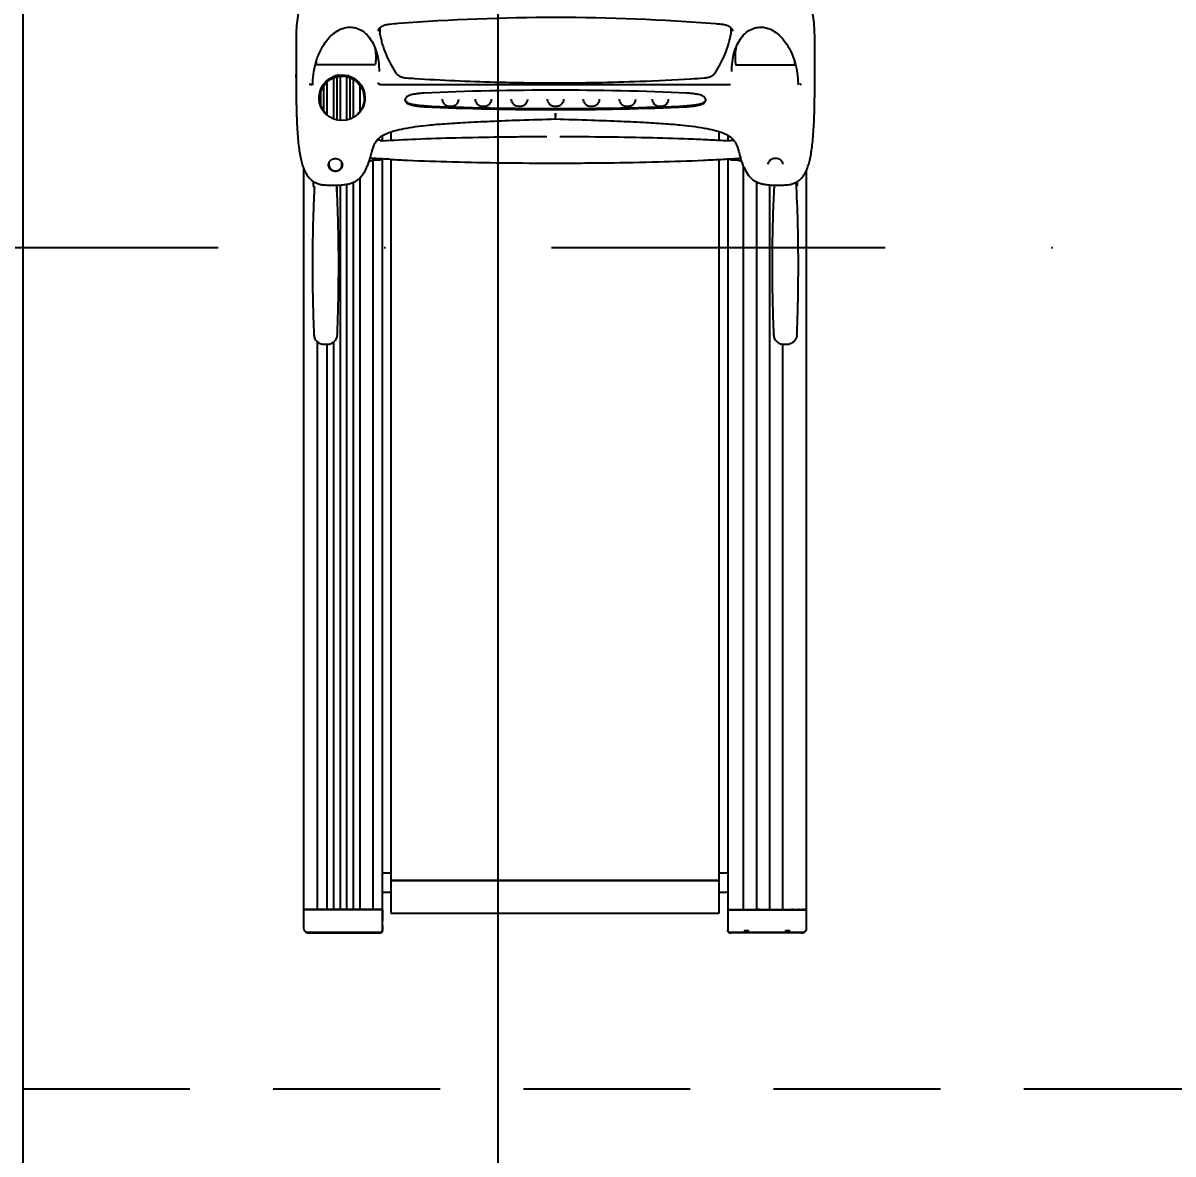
# Model space of a CAD drawing. Extents: x -32840 to 422982, y 280745 to 888746.
# Drawn here: x 213891 to 215614, y 399873 to 401568 of the extents above; entities that cross this region are included whole.
import ezdxf

# ---------------------------------------------------------------- set-up
doc = ezdxf.new("R2010")
doc.units = 0
doc.header["$LTSCALE"] = 1000
doc.header["$PDMODE"] = 3
for name, pattern in [('CONTINOUS', [0]), ('DASHDOT', [1, 0.5, -0.25, 0, -0.25]), ('HIDDEN', [0.375, 0.25, -0.125]), ('HIDDEN2', [0.1875, 0.125, -0.0625])]:
    doc.linetypes.add(name, pattern=pattern)
doc.layers.get('Defpoints').update_dxf_attribs({"linetype": 'HIDDEN'})
for name, color, linetype in [('a-dim', 3, 'Continuous'), ('A-Duct Above', 20, 'HIDDEN2'), ('A-GRID', 31, 'DASHDOT'), ('A-GRID NO', 40, 'CONTINOUS'), ('A-WALL', 7, 'CONTINOUS')]:
    doc.layers.add(name, color=color, linetype=linetype)
doc.layers.add('A-FUR', color=33, linetype='Continuous', plot=False, transparency=0.5)
doc.styles.add('ROMANS', font='romans.shx', dxfattribs={"width": 0.8})
doc.dimstyles.new('dim-1', dxfattribs={"dimscale": 100, "dimtxt": 2.25, "dimasz": 1, "dimexe": 1, "dimexo": 1, "dimgap": 0.5, "dimtad": 1, "dimdec": 0, "dimzin": 3, "dimdsep": 46, "dimtxsty": 'ROMANS', "dimblk": 'ARCHTICK', "dimcen": 0.0625, "dimdle": 1, "dimclrd": 256, "dimclre": 256, "dimclrt": 6, "dimadec": 0, "dimazin": 0, "dimtfac": 1, "dimtdec": 0, "dimtix": 1, "dimtmove": 1, "dimatfit": 3, "dimfxl": 1, "dimfrac": 2, "dimtolj": 1, "dimtzin": 3, "dimarcsym": 0})

# ---------------------------------------------------------------- blocks, each defined once
blk = doc.blocks.new('_ArchTick')
at = {"color": 0, "linetype": 'ByBlock', "const_width": 0.15}
blk.add_lwpolyline([(-0.5, -0.5), (0.5, 0.5)], dxfattribs=at)
blk = doc.blocks.new('*D2508')
at = {"layer": 'a-dim', "lineweight": -2, "transparency": 16777216}
for p, q in [((214602, 402531.2), (214602, 396231.2)), ((213990.6, 402431.2), (214702, 402431.2)), ((213990.6, 396331.2), (214702, 396331.2))]:
    blk.add_line(p, q, dxfattribs=at)
at = {"layer": 'Defpoints', "color": 0, "transparency": 16777216}
for p in [(213890.6, 402431.2), (213890.6, 396331.2), (214602, 396331.2)]:
    blk.add_point(p, dxfattribs=at)
at = {"layer": 'a-dim', "lineweight": -2, "transparency": 16777216, "xscale": 100, "yscale": 100, "zscale": 100}
for p, rotation in [((214602, 402431.2), 90), ((214602, 396331.2), 270)]:
    blk.add_blockref('_ArchTick', p, dxfattribs=dict(at, rotation=rotation))
at = {"layer": 'a-dim', "color": 6, "transparency": 16777216, "insert": (214439.5, 399381.2), "char_height": 225, "attachment_point": 5, "rotation": 90, "style": 'ROMANS'}
blk.add_mtext('\\A1;6100', dxfattribs=at)
blk = doc.blocks.new('REC-GYM-01')
for p, q in [((463.522, -865.85), (463.601, -865.85)), ((463.535, -865.85), (463.601, -865.85)), ((463.601, -865.85), (467.813, -865.85)), ((467.813, -865.85), (467.879, -865.85)), ((467.813, -865.85), (467.892, -865.85)), ((468.01, -865.968), (468.01, -866.01)), ((488.719, -865.968), (488.719, -866.01)), ((488.916, -865.85), (488.837, -865.85)), ((488.85, -865.85), (488.916, -865.85)), ((493.128, -865.85), (488.916, -865.85)), ((493.128, -865.85), (493.194, -865.85)), ((493.207, -865.85), (493.128, -865.85)), ((463.286, -867.236), (463.286, -866.116)), ((468.01, -866.01), (468.01, -866.283)), ((468.01, -866.283), (468.01, -866.01)), ((468.01, -866.283), (468.01, -867.236)), ((468.01, -867.236), (468.01, -866.561)), ((488.719, -867.236), (488.719, -866.01)), ((488.719, -866.283), (488.719, -866.01)), ((488.719, -867.236), (488.719, -866.561)), ((493.443, -866.116), (493.443, -867.236)), ((468.01, -867.236), (463.286, -867.236)), ((463.286, -911.678), (463.286, -867.256)), ((463.404, -867.256), (463.286, -867.256)), ((463.837, -867.256), (463.404, -867.256)), ((463.739, -867.256), (463.778, -867.256)), ((464.113, -867.256), (463.837, -867.256)), ((464.073, -867.256), (464.191, -867.256)), ((464.309, -867.256), (464.113, -867.256)), ((464.506, -867.256), (464.309, -867.256)), ((464.309, -867.256), (464.388, -867.256)), ((464.703, -867.256), (464.506, -867.256)), ((464.9, -867.256), (464.703, -867.256)), ((465.097, -867.256), (464.9, -867.256)), ((465.294, -867.256), (465.097, -867.256)), ((465.491, -867.256), (465.294, -867.256)), ((465.687, -867.256), (465.491, -867.256)), ((465.884, -867.256), (465.687, -867.256)), ((466.081, -867.256), (465.884, -867.256)), ((466.278, -867.256), (466.081, -867.256)), ((466.475, -867.256), (466.278, -867.256)), ((466.672, -867.256), (466.475, -867.256)), ((466.868, -867.256), (466.672, -867.256)), ((467.065, -867.256), (466.868, -867.256)), ((467.262, -867.256), (467.065, -867.256)), ((467.459, -867.256), (467.262, -867.256)), ((468.01, -867.256), (467.459, -867.256)), ((468.01, -867.256), (468.01, -912.25)), ((468.522, -867.019), (488.207, -867.019)), ((468.522, -868.991), (468.522, -867.019)), ((488.207, -867.019), (488.207, -868.991)), ((488.719, -867.236), (493.443, -867.236)), ((488.719, -867.256), (489.27, -867.256)), ((489.27, -867.256), (489.467, -867.256)), ((489.467, -867.256), (489.664, -867.256)), ((489.664, -867.256), (489.861, -867.256)), ((489.861, -867.256), (490.057, -867.256)), ((490.057, -867.256), (490.254, -867.256)), ((490.254, -867.256), (490.451, -867.256)), ((490.451, -867.256), (490.648, -867.256)), ((490.609, -867.256), (490.451, -867.256)), ((490.648, -867.256), (490.845, -867.256)), ((490.845, -867.256), (491.042, -867.256)), ((491.042, -867.256), (491.239, -867.256)), ((491.239, -867.256), (491.435, -867.256)), ((491.435, -867.256), (491.632, -867.256)), ((491.632, -867.256), (491.829, -867.256)), ((491.829, -867.256), (492.026, -867.256)), ((492.026, -867.256), (492.223, -867.256)), ((492.223, -867.256), (492.42, -867.256)), ((492.42, -867.256), (492.616, -867.256)), ((492.616, -867.256), (492.538, -867.256)), ((492.616, -867.256), (493.443, -867.256)), ((492.991, -867.256), (492.951, -867.256)), ((493.325, -867.256), (493.189, -867.256)), ((493.443, -867.256), (493.443, -911.597)), ((468.522, -868.259), (468.01, -868.259)), ((488.719, -868.259), (488.207, -868.259)), ((468.01, -869.441), (468.522, -869.441)), ((468.522, -868.991), (488.207, -868.991)), ((468.522, -912.221), (468.522, -868.991)), ((488.207, -868.993), (468.522, -868.993)), ((488.207, -868.991), (488.207, -912.219)), ((488.207, -869.441), (488.719, -869.441)), ((463.881, -910.665), (463.881, -910.625)), ((465.294, -910.173), (465.294, -910.554)), ((465.334, -910.625), (465.334, -910.625)), ((465.334, -910.625), (465.334, -910.665)), ((465.334, -910.665), (465.334, -910.675)), ((491.429, -910.625), (491.429, -910.625)), ((491.429, -910.625), (491.429, -910.665)), ((491.429, -910.675), (491.429, -910.665)), ((492.882, -910.625), (492.882, -910.665)), ((464.799, -912.04), (464.799, -911.891)), ((465.586, -911.891), (465.586, -912.04)), ((491.137, -911.946), (491.137, -911.943)), ((467.752, -912.196), (467.87, -912.196)), ((488.893, -912.196), (489.011, -912.196)), ((467.87, -913.377), (467.752, -913.377)), ((468.01, -913.323), (468.01, -913.647)), ((468.522, -913.873), (468.522, -913.352)), ((488.207, -913.354), (488.207, -913.884)), ((488.719, -913.667), (488.719, -913.325)), ((488.893, -913.377), (489.011, -913.377)), ((464.634, -914.917), (464.662, -914.917)), ((464.703, -914.879), (464.703, -916.877)), ((465.097, -914.638), (465.097, -917.119)), ((465.294, -914.577), (465.294, -917.179)), ((465.491, -914.548), (465.491, -917.208)), ((465.884, -914.578), (465.884, -917.178)), ((466.081, -914.64), (466.081, -917.116)), ((466.278, -914.738), (466.278, -917.018)), ((466.511, -914.917), (466.538, -914.917)), ((464.309, -915.493), (464.309, -916.263)), ((464.496, -915.07), (464.504, -915.061)), ((464.506, -915.096), (464.506, -916.661)), ((466.672, -915.104), (466.672, -916.653)), ((464.208, -915.917), (464.208, -915.914)), ((463.719, -916.702), (463.618, -916.702)), ((463.837, -916.694), (463.837, -916.767)), ((463.837, -916.767), (463.837, -916.794)), ((463.837, -916.768), (463.837, -916.795)), ((463.837, -916.768), (463.837, -916.795)), ((467.758, -916.776), (467.761, -916.803)), ((467.758, -916.776), (467.761, -916.803)), ((467.875, -916.702), (467.879, -916.702)), ((467.879, -916.702), (488.884, -916.702)), ((488.884, -916.702), (488.888, -916.702)), ((492.926, -916.767), (492.926, -916.694)), ((492.926, -916.794), (492.926, -916.767)), ((492.926, -916.768), (492.926, -916.795)), ((493.145, -916.702), (493.044, -916.702)), ((462.83, -917.327), (462.83, -917.141)), ((462.83, -917.141), (462.83, -917.327)), ((462.83, -917.387), (462.83, -917.249)), ((462.83, -917.422), (462.83, -917.327)), ((462.83, -918.771), (462.83, -917.387)), ((465.162, -917.189), (465.065, -917.189)), ((466.018, -917.222), (465.154, -917.222)), ((465.491, -917.208), (465.491, -917.288)), ((493.933, -917.141), (493.933, -917.327)), ((493.933, -917.141), (493.933, -917.327)), ((493.933, -917.249), (493.933, -917.387)), ((493.933, -917.327), (493.933, -917.403)), ((493.933, -917.387), (493.933, -918.771)), ((467.577, -917.897), (464.037, -917.897)), ((489.185, -917.897), (492.726, -917.897)), ((467.769, -919.908), (467.769, -919.907)), ((467.854, -920.1), (467.854, -919.792)), ((488.909, -919.792), (488.909, -920.1)), ((488.994, -919.908), (488.994, -919.909))]:
    blk.add_line(p, q)
at = {"color": 8}
for p, q in [((464.113, -867.256), (464.113, -901.278)), ((464.703, -867.256), (464.703, -901.136)), ((465.097, -867.256), (465.097, -901.283)), ((465.491, -867.256), (465.491, -910.686)), ((465.884, -867.256), (465.884, -910.735)), ((466.278, -867.256), (466.278, -910.85)), ((466.672, -867.256), (466.672, -911.117)), ((467.459, -867.256), (467.459, -912.284)), ((488.719, -912.248), (488.719, -867.256)), ((489.664, -867.256), (489.664, -911.803)), ((490.451, -867.256), (490.451, -910.865)), ((491.239, -867.256), (491.239, -910.689)), ((492.026, -867.256), (492.026, -901.138))]:
    blk.add_line(p, q, dxfattribs=at)
for centre, radius, start, end in [((463.522, -865.968), 0.118, 157.51512, 180.00007), ((467.892, -865.968), 0.118, 359.99613, 90.00118), ((488.837, -865.968), 0.118, 89.99882, 180.00387), ((493.207, -865.968), 0.118, 359.99993, 89.99957), ((464.711, -901.731), 0.591, 2.5749, 49.22782), ((492.269, -901.731), 0.592, 2.62573, 75.2281), ((463.967, -910.626), 0.086, 116.40072, 179.20737), ((466.581, -910.689), 2.7, 179.48388, 184.12663), ((490.182, -910.689), 2.7, 355.87347, 0.51612), ((494.175, -913.685), 4.888, 157.36187, 163.50995), ((472.297, -984.295), 72.173, 93.40545, 93.99056), ((467.87, -912.274), 0.0787, 359.99865, 89.99935), ((473.211, -999.508), 87.413, 93.07481, 93.41082), ((488.893, -912.274), 0.0787, 90.00208, 179.99992), ((467.87, -913.298), 0.0787, 270.0008, 344.54764), ((488.893, -913.298), 0.0787, 195.44986, 269.99933), ((465.586, -915.878), 1.333, 133.88947, 0), ((465.586, -915.914), 1.378, 133.69226, 141.77627), ((465.586, -915.878), 1.333, 46.11053, 133.88947), ((465.586, -915.878), 1.333, 360, 46.11053), ((465.586, -915.914), 1.378, 0, 46.30774), ((447.849, -915.47), 30.536, 0.89369, 1.54775), ((529.186, -915.894), 50.812, 178.59122, 178.98428), ((465.587, -915.914), 1.378, 167.34863, 179.99822), ((465.576, -915.91), 1.368, 157.28433, 167.38445), ((465.549, -915.892), 1.335, 142.02136, 157.56702), ((465.495, -915.915), 1.287, 180.07462, 182.34109), ((465.586, -915.914), 1.378, 182.26647, 0), ((468.622, -916.716), 4.786, 180.93883, 197.84454), ((465.166, -917.44), 0.251, 57.56474, 91.00801), ((466.887, -917.746), 2.854, 183.03151, 188.80668), ((489.876, -917.746), 2.854, 351.20098, 356.96849), ((468.156, -919.792), 0.302, 169.51186, 179.99038), ((488.607, -919.792), 0.302, 0.00781, 10.49025)]:
    blk.add_arc(centre, radius, start, end)
for points, knots in [([(463.286, -866.116), (463.286, -866.105), (463.287, -866.083), (463.294, -866.042), (463.313, -865.993), (463.351, -865.943), (463.384, -865.917), (463.403, -865.907)], [0, 0, 0, 0, 0.838449, 1.636254, 3.211001, 4.765575, 6.380523, 6.380523, 6.380523, 6.380523]), ([(463.403, -865.907), (463.41, -865.902), (463.426, -865.895), (463.456, -865.888), (463.493, -865.884), (463.528, -865.883), (463.561, -865.883), (464.987, -865.883), (466.406, -865.883), (467.813, -865.883)], [0, 0, 0, 0, 0.65496, 1.367537, 2.291142, 3.479117, 4.032913, 4.86491, 112.125108, 112.125108, 112.125108, 112.125108]), ([(463.413, -865.923), (463.415, -865.917), (463.421, -865.906), (463.436, -865.886), (463.46, -865.865), (463.489, -865.853), (463.514, -865.85), (463.528, -865.85), (463.535, -865.85)], [0, 0, 0, 0, 0.465138, 0.951302, 1.911914, 2.859808, 3.305147, 3.869273, 3.869273, 3.869273, 3.869273]), ([(467.813, -865.883), (467.83, -865.883), (467.86, -865.884), (467.908, -865.888), (467.958, -865.906), (468, -865.95), (468.01, -865.99), (468.01, -866.01)], [0, 0, 0, 0, 1.274166, 2.25625, 3.707817, 5.236974, 6.757083, 6.757083, 6.757083, 6.757083]), ([(467.879, -865.85), (467.888, -865.85), (467.905, -865.85), (467.938, -865.857), (467.974, -865.878), (468.003, -865.919), (468.01, -865.952), (468.01, -865.968)], [0, 0, 0, 0, 0.690637, 1.285113, 2.53381, 3.800718, 5.046309, 5.046309, 5.046309, 5.046309]), ([(488.719, -865.968), (488.719, -865.96), (488.721, -865.943), (488.731, -865.912), (488.755, -865.878), (488.791, -865.857), (488.818, -865.851), (488.835, -865.85), (488.845, -865.85), (488.85, -865.85)], [0, 0, 0, 0, 0.625083, 1.257481, 2.508156, 3.753555, 4.351689, 4.620707, 5.046305, 5.046305, 5.046305, 5.046305]), ([(488.719, -866.01), (488.719, -866), (488.721, -865.98), (488.736, -865.943), (488.771, -865.906), (488.821, -865.888), (488.869, -865.884), (488.899, -865.883), (488.916, -865.883)], [0, 0, 0, 0, 0.762934, 1.519346, 3.049202, 4.500837, 5.482725, 6.757087, 6.757087, 6.757087, 6.757087]), ([(488.916, -865.883), (490.339, -865.883), (491.765, -865.883), (493.202, -865.883), (493.22, -865.883), (493.247, -865.885), (493.282, -865.888), (493.311, -865.897), (493.326, -865.907)], [0, 0, 0, 0, 108.484005, 108.645991, 109.482231, 109.827755, 110.757571, 112.125108, 112.125108, 112.125108, 112.125108]), ([(493.194, -865.85), (493.201, -865.85), (493.214, -865.85), (493.238, -865.853), (493.277, -865.867), (493.303, -865.894), (493.313, -865.916)], [0, 0, 0, 0, 0.54201, 0.958569, 1.849318, 3.684977, 3.684977, 3.684977, 3.684977]), ([(493.326, -865.907), (493.336, -865.912), (493.353, -865.924), (493.384, -865.952), (493.429, -866.011), (493.443, -866.074), (493.443, -866.116)], [0, 0, 0, 0, 0.813921, 1.614947, 3.169521, 6.380523, 6.380523, 6.380523, 6.380523]), ([(463.903, -901.704), (463.906, -901.621), (463.949, -901.458), (464.106, -901.261), (464.289, -901.166), (464.43, -901.14), (464.521, -901.134), (464.602, -901.133), (464.682, -901.134), (464.773, -901.14), (464.915, -901.166), (465.027, -901.225), (465.093, -901.28), (465.097, -901.283)], [0, 0, 0, 0, 6.31924, 12.614109, 18.736565, 21.720925, 23.501176, 25.68301, 27.855174, 29.641143, 32.632385, 38.752228, 39.148073, 39.148073, 39.148073, 39.148073]), ([(491.462, -901.704), (491.465, -901.621), (491.508, -901.458), (491.665, -901.261), (491.848, -901.166), (491.99, -901.14), (492.081, -901.134), (492.161, -901.133), (492.241, -901.134), (492.328, -901.139), (492.386, -901.15), (492.42, -901.159)], [0, 0, 0, 0, 6.309942, 12.620277, 18.74012, 21.731361, 23.517331, 25.689316, 27.856419, 29.636741, 32.306967, 32.306967, 32.306967, 32.306967]), ([(463.815, -905.856), (463.815, -905.681), (463.815, -905.324), (463.821, -904.61), (463.84, -903.401), (463.872, -902.374), (463.903, -901.704)], [0, 0, 0, 0, 13.307879, 27.171677, 54.39911, 105.477009, 105.477009, 105.477009, 105.477009]), ([(465.301, -901.704), (465.309, -901.868), (465.323, -902.205), (465.347, -902.884), (465.379, -904.104), (465.389, -905.151), (465.389, -905.856)], [0, 0, 0, 0, 12.503902, 25.678064, 51.787666, 105.478959, 105.478959, 105.478959, 105.478959]), ([(491.374, -905.856), (491.374, -905.673), (491.375, -905.307), (491.38, -904.602), (491.399, -903.401), (491.431, -902.383), (491.462, -901.704)], [0, 0, 0, 0, 13.944514, 27.890807, 53.69123, 105.478897, 105.478897, 105.478897, 105.478897]), ([(492.86, -901.704), (492.868, -901.87), (492.882, -902.199), (492.905, -902.868), (492.938, -904.087), (492.948, -905.142), (492.948, -905.856)], [0, 0, 0, 0, 12.623723, 25.084514, 51.077897, 105.479096, 105.479096, 105.479096, 105.479096]), ([(463.929, -910.549), (463.92, -910.373), (463.902, -910.007), (463.87, -909.249), (463.828, -907.861), (463.815, -906.662), (463.815, -905.856)], [0, 0, 0, 0, 13.466847, 27.896335, 57.82584, 119.259107, 119.259107, 119.259107, 119.259107]), ([(465.389, -905.856), (465.389, -906.065), (465.388, -906.483), (465.381, -907.319), (465.355, -908.716), (465.31, -909.902), (465.268, -910.671)], [0, 0, 0, 0, 15.931867, 31.869466, 63.678727, 122.358574, 122.358574, 122.358574, 122.358574]), ([(491.495, -910.671), (491.485, -910.492), (491.466, -910.12), (491.433, -909.351), (491.388, -907.925), (491.374, -906.692), (491.374, -905.856)], [0, 0, 0, 0, 13.67928, 28.362906, 58.680148, 122.359741, 122.359741, 122.359741, 122.359741]), ([(492.948, -905.856), (492.948, -906.07), (492.947, -906.506), (492.939, -907.378), (492.911, -908.829), (492.863, -910.058), (492.817, -910.85)], [0, 0, 0, 0, 16.258317, 33.237855, 66.444575, 126.892405, 126.892405, 126.892405, 126.892405]), ([(462.83, -917.141), (462.831, -916.544), (462.838, -915.499), (462.881, -914.27), (462.938, -913.476), (462.989, -912.987), (463.05, -912.562), (463.124, -912.193), (463.211, -911.872), (463.316, -911.592), (463.44, -911.35), (463.584, -911.146), (463.747, -910.979), (463.929, -910.851), (464.133, -910.76), (464.323, -910.716), (464.505, -910.695), (464.743, -910.678), (465.036, -910.662), (465.334, -910.673), (465.551, -910.691), (465.724, -910.708), (465.83, -910.724), (465.884, -910.735)], [0, 0, 0, 0, 45.485198, 79.574083, 93.713434, 106.175567, 116.982221, 126.420934, 134.857613, 142.35115, 149.16202, 155.473949, 161.332036, 166.904219, 172.383766, 178.261097, 181.670515, 186.373678, 196.453206, 204.00579, 209.060803, 213.033779, 217.244303, 217.244303, 217.244303, 217.244303]), ([(465.884, -910.735), (465.912, -910.74), (466.012, -910.76), (466.176, -910.805), (466.345, -910.877), (466.439, -910.932), (466.475, -910.955)], [217.244368, 217.244368, 217.244368, 217.244368, 219.43317, 225.008272, 230.148958, 233.362579, 233.362579, 233.362579, 233.362579]), ([(489.664, -911.803), (489.685, -911.752), (489.771, -911.563), (489.908, -911.326), (490.089, -911.113), (490.233, -910.987), (490.398, -910.885), (490.587, -910.805), (490.804, -910.745), (491.01, -910.711), (491.159, -910.696), (491.225, -910.69), (491.239, -910.689)], [319.727496, 319.727496, 319.727496, 319.727496, 323.944448, 335.511445, 340.553559, 345.186263, 350.049679, 355.233337, 360.801592, 367.154198, 371.170114, 372.200111, 372.200111, 372.200111, 372.200111]), ([(491.239, -910.689), (491.29, -910.684), (491.441, -910.673), (491.723, -910.662), (492.062, -910.681), (492.377, -910.702), (492.629, -910.76), (492.833, -910.85), (493.015, -910.978), (493.179, -911.146), (493.323, -911.35), (493.447, -911.592), (493.552, -911.872), (493.639, -912.194), (493.713, -912.566), (493.775, -912.992), (493.825, -913.478), (493.865, -914.033), (493.896, -914.668), (493.926, -915.712), (493.932, -916.547), (493.933, -917.141)], [372.200272, 372.200272, 372.200272, 372.200272, 376.154289, 383.743476, 393.702111, 401.952808, 407.83688, 413.303519, 418.862357, 424.738857, 431.06874, 437.885562, 445.374329, 453.835569, 463.321616, 474.243447, 486.581068, 500.607988, 516.592299, 535.01741, 580.226926, 580.226926, 580.226926, 580.226926]), ([(466.475, -910.955), (466.493, -910.967), (466.561, -911.014), (466.673, -911.112), (466.803, -911.264), (466.925, -911.446), (467.034, -911.651), (467.132, -911.876), (467.211, -912.092), (467.256, -912.236), (467.275, -912.297)], [233.363018, 233.363018, 233.363018, 233.363018, 235.012814, 239.637724, 244.688776, 250.240765, 256.317344, 262.309532, 268.954302, 273.822467, 273.822467, 273.822467, 273.822467]), ([(464.799, -911.891), (464.799, -911.843), (464.82, -911.748), (464.908, -911.628), (465.039, -911.55), (465.192, -911.522), (465.345, -911.549), (465.476, -911.627), (465.565, -911.747), (465.586, -911.843), (465.586, -911.891)], [0, 0, 0, 0, 3.611163, 7.288627, 11.110832, 15.00166, 18.928856, 22.760942, 26.44877, 30.073667, 30.073667, 30.073667, 30.073667]), ([(467.201, -912.097), (467.214, -912.106), (467.245, -912.123), (467.319, -912.152), (467.427, -912.178), (467.579, -912.195), (467.689, -912.196), (467.752, -912.196)], [0, 0, 0, 0, 1.23019, 2.701877, 6.017254, 9.657741, 14.392198, 14.392198, 14.392198, 14.392198]), ([(468.522, -912.221), (468.855, -912.203), (470.081, -912.143), (472.314, -912.068), (475.268, -912.011), (477.327, -911.999), (478.381, -911.999)], [31.74143, 31.74143, 31.74143, 31.74143, 57.125448, 125.33646, 201.935513, 282.262287, 282.262287, 282.262287, 282.262287]), ([(478.382, -911.999), (478.382, -911.999), (478.382, -911.999), (478.382, -911.999), (478.382, -911.999), (478.382, -911.999), (478.382, -911.999), (478.382, -911.999), (478.385, -911.999), (478.393, -911.999), (478.409, -911.999), (478.437, -911.999), (478.492, -911.999), (478.61, -911.999), (478.844, -911.999), (479.304, -912), (480.216, -912.005), (482.007, -912.021), (484.442, -912.067), (486.749, -912.145), (488.393, -912.227), (489.139, -912.273), (489.488, -912.297)], [0, 0, 0, 0, 0.001301, 0.006263, 0.006859, 0.009144, 0.014433, 0.014467, 0.016399, 0.260892, 0.586785, 1.23849, 2.42879, 4.768177, 10.196814, 20.323069, 39.79457, 79.682451, 156.834631, 225.359963, 255.553928, 282.266428, 282.266428, 282.266428, 282.266428]), ([(489.011, -912.196), (489.046, -912.196), (489.106, -912.196), (489.212, -912.192), (489.326, -912.18), (489.447, -912.152), (489.519, -912.123), (489.55, -912.105)], [0, 0, 0, 0, 2.611817, 4.574368, 8.090247, 11.315186, 14.013478, 14.013478, 14.013478, 14.013478]), ([(491.137, -911.943), (491.137, -911.989), (491.162, -912.085), (491.261, -912.203), (491.405, -912.279), (491.571, -912.305), (491.737, -912.279), (491.88, -912.202), (491.979, -912.086), (492.004, -911.99), (492.003, -911.943)], [0, 0, 0, 0, 3.529447, 7.329189, 11.485048, 15.699483, 20.007054, 24.098525, 27.870272, 31.424602, 31.424602, 31.424602, 31.424602]), ([(467.275, -912.297), (467.28, -912.314), (467.32, -912.448), (467.365, -912.619), (467.427, -912.836), (467.48, -912.999), (467.557, -913.179), (467.67, -913.361), (467.834, -913.534), (468.071, -913.692), (468.372, -913.827), (468.785, -913.958), (469.335, -914.081), (470.02, -914.194), (470.836, -914.29), (471.824, -914.372), (473.057, -914.447), (474.564, -914.518), (476.373, -914.586), (477.679, -914.625), (478.389, -914.645)], [273.822519, 273.822519, 273.822519, 273.822519, 275.174141, 284.479115, 287.324702, 292.327857, 297.513615, 302.228928, 308.582117, 315.578473, 323.823851, 333.656309, 348.571481, 366.758898, 386.554424, 411.130636, 442.318449, 480.623199, 526.121771, 580.225846, 580.225846, 580.225846, 580.225846]), ([(478.374, -914.645), (479.094, -914.625), (480.41, -914.585), (482.227, -914.517), (483.722, -914.447), (484.941, -914.371), (485.921, -914.29), (486.741, -914.195), (487.431, -914.081), (487.981, -913.957), (488.392, -913.826), (488.693, -913.691), (488.929, -913.534), (489.093, -913.361), (489.205, -913.179), (489.282, -913), (489.335, -912.837), (489.398, -912.621), (489.443, -912.449), (489.483, -912.315), (489.488, -912.297)], [0, 0, 0, 0, 54.917763, 100.322643, 138.542163, 168.947974, 193.34841, 213.507249, 231.844346, 246.583397, 256.460526, 264.690557, 271.639359, 278.006063, 282.668229, 287.86641, 292.881453, 295.730278, 304.997659, 306.404672, 306.404672, 306.404672, 306.404672]), ([(477.868, -913.573), (477.376, -913.572), (476.434, -913.568), (474.625, -913.548), (472.501, -913.508), (470.135, -913.433), (468.638, -913.361), (467.946, -913.319)], [0, 0, 0, 0, 37.425614, 71.78185, 137.897865, 199.274986, 252.133166, 252.133166, 252.133166, 252.133166]), ([(488.817, -913.319), (488.478, -913.34), (487.765, -913.378), (486.227, -913.446), (484.119, -913.512), (481.439, -913.561), (479.584, -913.573), (478.638, -913.574)], [0, 0, 0, 0, 25.874152, 54.40712, 117.361609, 186.561194, 258.666476, 258.666476, 258.666476, 258.666476]), ([(469.37, -915.782), (469.371, -915.756), (469.381, -915.7), (469.432, -915.626), (469.519, -915.565), (469.642, -915.513), (469.802, -915.469), (469.999, -915.433), (470.237, -915.403), (470.412, -915.389), (470.508, -915.382)], [33.245629, 33.245629, 33.245629, 33.245629, 35.237075, 37.483611, 39.923983, 43.325856, 47.616491, 52.510398, 58.586328, 65.891571, 65.891571, 65.891571, 65.891571]), ([(470.508, -915.424), (470.417, -915.43), (470.247, -915.444), (470.015, -915.472), (469.818, -915.508), (469.659, -915.549), (469.536, -915.599), (469.447, -915.655), (469.388, -915.726), (469.373, -915.784), (469.37, -915.813)], [0, 0, 0, 0, 6.901911, 12.975654, 17.853148, 22.145767, 25.501969, 27.922522, 30.112675, 32.372556, 32.372556, 32.372556, 32.372556]), ([(471.595, -915.823), (471.595, -915.796), (471.601, -915.741), (471.64, -915.634), (471.736, -915.518), (471.9, -915.428), (472.026, -915.408), (472.091, -915.408)], [0, 0, 0, 0, 2.084509, 4.194463, 8.610067, 13.308269, 18.220065, 18.220065, 18.220065, 18.220065]), ([(472.091, -915.408), (472.123, -915.408), (472.188, -915.413), (472.31, -915.444), (472.446, -915.518), (472.559, -915.655), (472.587, -915.768), (472.587, -915.823)], [0, 0, 0, 0, 2.459495, 4.911796, 9.609432, 14.025597, 18.22006, 18.22006, 18.22006, 18.22006]), ([(473.563, -915.823), (473.563, -915.796), (473.57, -915.741), (473.609, -915.634), (473.704, -915.518), (473.869, -915.428), (473.995, -915.408), (474.059, -915.408)], [0, 0, 0, 0, 2.084509, 4.194463, 8.610067, 13.308269, 18.220065, 18.220065, 18.220065, 18.220065]), ([(474.059, -915.408), (474.092, -915.408), (474.156, -915.413), (474.279, -915.444), (474.414, -915.518), (474.528, -915.655), (474.556, -915.768), (474.556, -915.823)], [0, 0, 0, 0, 2.459495, 4.911796, 9.609432, 14.025597, 18.22006, 18.22006, 18.22006, 18.22006]), ([(475.729, -915.823), (475.728, -915.796), (475.735, -915.741), (475.774, -915.634), (475.87, -915.518), (476.034, -915.428), (476.16, -915.408), (476.225, -915.408)], [0, 0, 0, 0, 2.084509, 4.194463, 8.610067, 13.308269, 18.220065, 18.220065, 18.220065, 18.220065]), ([(476.225, -915.408), (476.257, -915.408), (476.321, -915.413), (476.444, -915.444), (476.58, -915.518), (476.693, -915.655), (476.721, -915.768), (476.721, -915.823)], [0, 0, 0, 0, 2.459495, 4.911796, 9.609432, 14.025597, 18.22006, 18.22006, 18.22006, 18.22006]), ([(477.894, -915.823), (477.894, -915.796), (477.9, -915.741), (477.939, -915.634), (478.035, -915.518), (478.199, -915.428), (478.326, -915.408), (478.39, -915.408)], [0, 0, 0, 0, 2.084509, 4.194463, 8.610067, 13.308269, 18.220065, 18.220065, 18.220065, 18.220065]), ([(478.39, -915.408), (478.422, -915.408), (478.487, -915.413), (478.609, -915.444), (478.745, -915.518), (478.858, -915.655), (478.886, -915.768), (478.886, -915.823)], [0, 0, 0, 0, 2.459495, 4.911796, 9.609432, 14.025597, 18.22006, 18.22006, 18.22006, 18.22006]), ([(480.042, -915.823), (480.042, -915.796), (480.049, -915.741), (480.088, -915.634), (480.183, -915.518), (480.348, -915.428), (480.474, -915.408), (480.538, -915.408)], [0, 0, 0, 0, 2.084509, 4.194463, 8.610067, 13.308269, 18.220065, 18.220065, 18.220065, 18.220065]), ([(480.538, -915.408), (480.57, -915.408), (480.635, -915.413), (480.758, -915.444), (480.893, -915.518), (481.007, -915.655), (481.035, -915.768), (481.034, -915.823)], [0, 0, 0, 0, 2.459495, 4.911796, 9.609432, 14.025597, 18.22006, 18.22006, 18.22006, 18.22006]), ([(482.207, -915.823), (482.207, -915.796), (482.214, -915.741), (482.253, -915.634), (482.349, -915.518), (482.513, -915.428), (482.639, -915.408), (482.704, -915.408)], [0, 0, 0, 0, 2.084509, 4.194463, 8.610067, 13.308269, 18.220065, 18.220065, 18.220065, 18.220065]), ([(482.704, -915.408), (482.736, -915.408), (482.8, -915.413), (482.923, -915.444), (483.058, -915.518), (483.172, -915.655), (483.2, -915.768), (483.2, -915.823)], [0, 0, 0, 0, 2.459495, 4.911796, 9.609432, 14.025597, 18.22006, 18.22006, 18.22006, 18.22006]), ([(484.176, -915.823), (484.176, -915.796), (484.182, -915.741), (484.221, -915.634), (484.317, -915.518), (484.481, -915.428), (484.608, -915.408), (484.672, -915.408)], [0, 0, 0, 0, 2.084509, 4.194463, 8.610067, 13.308269, 18.220065, 18.220065, 18.220065, 18.220065]), ([(484.672, -915.408), (484.704, -915.408), (484.769, -915.413), (484.891, -915.444), (485.027, -915.518), (485.14, -915.655), (485.168, -915.768), (485.168, -915.823)], [0, 0, 0, 0, 2.459495, 4.911796, 9.609432, 14.025597, 18.22006, 18.22006, 18.22006, 18.22006]), ([(486.255, -915.382), (486.351, -915.389), (486.526, -915.403), (486.764, -915.433), (486.961, -915.469), (487.121, -915.513), (487.244, -915.565), (487.331, -915.626), (487.382, -915.7), (487.392, -915.756), (487.393, -915.782)], [0, 0, 0, 0, 7.305243, 13.381173, 18.275081, 22.565715, 25.967588, 28.40796, 30.654496, 32.645943, 32.645943, 32.645943, 32.645943]), ([(487.393, -915.813), (487.39, -915.784), (487.375, -915.726), (487.316, -915.655), (487.227, -915.599), (487.104, -915.549), (486.945, -915.508), (486.748, -915.472), (486.515, -915.444), (486.346, -915.43), (486.255, -915.424)], [0, 0, 0, 0, 2.259881, 4.450034, 6.870587, 10.226789, 14.519408, 19.396902, 25.470645, 32.372556, 32.372556, 32.372556, 32.372556]), ([(470.516, -916.196), (470.419, -916.19), (470.241, -916.176), (469.999, -916.146), (469.799, -916.109), (469.636, -916.064), (469.511, -916.009), (469.423, -915.944), (469.375, -915.866), (469.368, -915.809), (469.37, -915.782)], [0, 0, 0, 0, 7.419422, 13.590039, 18.570481, 22.950025, 26.429945, 28.92123, 31.203696, 33.245629, 33.245629, 33.245629, 33.245629]), ([(487.393, -915.782), (487.394, -915.809), (487.388, -915.866), (487.34, -915.944), (487.252, -916.009), (487.127, -916.064), (486.964, -916.109), (486.764, -916.146), (486.522, -916.176), (486.344, -916.19), (486.247, -916.196)], [32.645943, 32.645943, 32.645943, 32.645943, 34.687876, 36.970342, 39.461626, 42.941547, 47.321091, 52.301532, 58.472149, 65.891571, 65.891571, 65.891571, 65.891571]), ([(468.818, -917.399), (468.837, -917.371), (468.884, -917.316), (469.009, -917.22), (469.147, -917.163), (469.298, -917.126), (469.377, -917.114), (469.437, -917.108), (469.617, -917.096), (471.384, -916.982), (474.327, -916.85), (478.827, -916.787), (482.748, -916.86), (485.752, -917.008), (487.043, -917.09), (487.357, -917.11), (487.426, -917.119), (487.516, -917.138), (487.586, -917.157), (487.653, -917.181), (487.713, -917.207), (487.771, -917.239), (487.824, -917.274), (487.885, -917.324), (487.924, -917.368), (487.945, -917.399)], [0, 0, 0, 0, 2.600939, 5.466847, 11.931087, 13.835382, 17.356802, 17.993194, 18.447985, 31.131752, 152.862996, 242.955617, 373.97558, 451.637086, 472.115522, 472.604933, 475.583754, 477.385341, 479.60483, 481.115812, 482.846575, 484.577204, 486.140326, 487.700752, 490.572049, 490.572049, 490.572049, 490.572049]), ([(488.952, -917.493), (488.952, -917.69), (488.976, -918.07), (489.085, -918.614), (489.263, -919.099), (489.505, -919.512), (489.804, -919.835), (490.151, -920.054), (490.535, -920.159), (490.934, -920.145), (491.328, -920.015), (491.7, -919.776), (492.04, -919.439), (492.339, -919.013), (492.586, -918.517), (492.836, -917.78), (492.919, -917.191), (492.926, -916.794)], [0, 0, 0, 0, 15.009867, 28.993661, 42.114792, 54.290673, 65.24549, 75.439747, 85.279277, 95.239549, 105.544048, 116.604874, 128.702984, 141.88944, 156.082147, 170.817044, 201.072874, 201.072874, 201.072874, 201.072874]), ([(464.067, -918.183), (464.104, -918.296), (464.21, -918.584), (464.424, -919.013), (464.723, -919.438), (465.063, -919.776), (465.435, -920.015), (465.828, -920.145), (466.228, -920.159), (466.612, -920.054), (466.959, -919.835), (467.258, -919.512), (467.5, -919.099), (467.677, -918.614), (467.787, -918.07), (467.811, -917.69), (467.811, -917.493)], [35.87578, 35.87578, 35.87578, 35.87578, 44.990728, 59.183435, 72.369892, 84.468001, 95.528828, 105.832877, 115.793651, 125.633718, 135.827385, 146.782203, 158.958084, 172.079215, 186.063009, 201.072876, 201.072876, 201.072876, 201.072876]), ([(467.859, -919.737), (467.879, -919.628), (467.922, -919.425), (468.029, -919.026), (468.274, -918.329), (468.58, -917.762), (468.818, -917.399)], [0, 0, 0, 0, 8.450787, 15.749506, 31.534551, 64.617853, 64.617853, 64.617853, 64.617853]), ([(487.945, -917.399), (488.007, -917.494), (488.124, -917.681), (488.336, -918.059), (488.65, -918.724), (488.829, -919.33), (488.904, -919.737)], [0, 0, 0, 0, 8.674669, 16.75493, 33.064711, 64.617123, 64.617123, 64.617123, 64.617123]), ([(467.537, -918.978), (467.538, -918.973), (467.553, -918.915), (467.575, -918.81), (467.597, -918.662), (467.619, -918.415), (467.614, -918.159), (467.586, -917.951), (467.577, -917.897)], [308.377164, 308.377164, 308.377164, 308.377164, 309.286088, 318.373044, 326.49483, 334.616615, 360.857664, 370.263756, 370.263756, 370.263756, 370.263756]), ([(489.226, -918.978), (489.225, -918.973), (489.21, -918.915), (489.188, -918.81), (489.166, -918.662), (489.144, -918.415), (489.149, -918.159), (489.177, -917.951), (489.185, -917.897)], [308.377164, 308.377164, 308.377164, 308.377164, 309.286088, 318.373044, 326.49483, 334.616615, 360.857664, 370.263756, 370.263756, 370.263756, 370.263756]), ([(462.994, -921.122), (462.9, -920.76), (462.864, -920.312), (462.83, -919.56), (462.83, -919.159), (462.83, -918.771)], [413.637129, 413.637129, 413.637129, 413.637129, 461.283575, 461.283575, 512.015391, 512.015391, 512.015391, 512.015391]), ([(493.933, -918.771), (493.933, -919.159), (493.932, -919.56), (493.899, -920.312), (493.863, -920.76), (493.769, -921.122)], [-539.568954, -539.568954, -539.568954, -539.568954, -488.837137, -488.837137, -441.190692, -441.190692, -441.190692, -441.190692]), ([(467.769, -919.908), (467.769, -919.942), (467.787, -920.016), (467.86, -920.115), (467.97, -920.2), (468.142, -920.284), (468.306, -920.323), (468.42, -920.336), (468.623, -920.352), (471.939, -920.618), (478.465, -920.875), (484.918, -920.613), (488.213, -920.346), (488.324, -920.337), (488.363, -920.334), (488.494, -920.316), (488.663, -920.268), (488.822, -920.18), (488.917, -920.099), (488.979, -920.007), (488.994, -919.939), (488.994, -919.907)], [0, 0, 0, 0, 2.644166, 5.676018, 9.207643, 13.231253, 20.160922, 21.926016, 21.966555, 35.672212, 275.465034, 519.218534, 527.381846, 527.407171, 527.671798, 530.413434, 537.446075, 541.003766, 544.169632, 546.905995, 549.344865, 549.344865, 549.344865, 549.344865])]:
    blk.add_open_spline(points, degree=3, knots=knots)
for points in [[(489.837, -865.941), (489.759, -865.941), (489.699, -865.953), (489.699, -865.97)], [(489.699, -865.97), (489.699, -865.987), (489.759, -866.004), (489.837, -866.004)], [(489.975, -865.97), (489.975, -865.953), (489.915, -865.941), (489.837, -865.941)], [(489.837, -866.004), (489.915, -866.004), (489.975, -865.987), (489.975, -865.97)], [(492.302, -865.941), (492.224, -865.941), (492.164, -865.953), (492.164, -865.97)], [(492.164, -865.97), (492.164, -865.987), (492.224, -866.004), (492.302, -866.004)], [(492.439, -865.97), (492.439, -865.953), (492.379, -865.941), (492.302, -865.941)], [(492.302, -866.004), (492.379, -866.004), (492.439, -865.987), (492.439, -865.97)], [(470.508, -915.382), (472.929, -915.252), (475.956, -915.208), (478.381, -915.208)], [(478.381, -915.249), (475.956, -915.249), (472.929, -915.293), (470.508, -915.424)], [(478.381, -915.208), (480.806, -915.208), (483.834, -915.252), (486.255, -915.382)], [(486.255, -915.424), (483.834, -915.293), (480.806, -915.249), (478.381, -915.249)], [(478.381, -916.37), (475.958, -916.37), (472.936, -916.326), (470.516, -916.196)], [(486.247, -916.196), (483.827, -916.326), (480.805, -916.37), (478.381, -916.37)], [(463.837, -916.795), (463.837, -916.743), (463.784, -916.702), (463.719, -916.702)], [(463.719, -916.702), (463.784, -916.702), (463.837, -916.731), (463.837, -916.768)], [(463.719, -916.702), (463.784, -916.702), (463.837, -916.731), (463.837, -916.768)], [(463.837, -916.795), (463.837, -916.743), (463.784, -916.702), (463.719, -916.702)], [(467.875, -916.702), (467.811, -916.707), (467.759, -916.74), (467.758, -916.776)], [(467.875, -916.702), (467.811, -916.707), (467.759, -916.74), (467.758, -916.776)], [(467.761, -916.803), (467.76, -916.752), (467.811, -916.707), (467.875, -916.702)], [(467.761, -916.803), (467.76, -916.752), (467.811, -916.707), (467.875, -916.702)], [(465.359, -917.323), (465.359, -917.288), (465.339, -917.252), (465.301, -917.228)]]:
    blk.add_open_spline(points, degree=3)
for points, weights, knots in [([(464.759, -911.887), (464.759, -911.839), (464.86, -911.522), (465.192, -911.522)], [1, 0.948287736084, 0.758819045103, 1], [-67.352284, -67.352284, -67.352284, -64.37941, -50.514213, -50.514213, -50.514213]), ([(465.192, -912.253), (464.86, -912.253), (464.759, -911.936), (464.759, -911.887)], [1, 0.758819045103, 0.948287736084, 1], [-16.838071, -16.838071, -16.838071, -2.972874, 0, 0, 0]), ([(465.192, -911.522), (465.525, -911.522), (465.626, -911.839), (465.626, -911.887)], [1, 0.758819045103, 0.948287736083, 0.999999999998], [-50.514213, -50.514213, -50.514213, -36.649017, -33.676142, -33.676142, -33.676142]), ([(465.626, -911.887), (465.626, -911.936), (465.525, -912.253), (465.192, -912.253)], [0.99999980307, 0.948287672388, 0.758819045103, 1], [-33.676136, -33.676136, -33.676136, -30.703268, -16.838071, -16.838071, -16.838071])]:
    blk.add_rational_spline(points, weights, degree=2, knots=knots)
blk = doc.blocks.new('GR')
at = {"layer": 'A-GRID'}
blk.add_line((214259.8, 451080.4), (256876.3, 451080.4), dxfattribs=at)

msp = doc.modelspace()

# ---------------------------------------------------------------- linework, layer by layer
at = {"layer": 'A-Duct Above', "color": 252, "ltscale": 2, "true_color": 0x939598}
msp.add_line((213890.6, 399970.1, 0), (221797.8, 399970.1, 0), dxfattribs=at)
at = {"layer": 'A-WALL'}
msp.add_line((213890.6, 396331.2), (213890.6, 402631.2), dxfattribs=at)

# ---------------------------------------------------------------- block references
at = {"layer": 'A-FUR', "ltscale": 50, "xscale": -25, "yscale": 25, "zscale": 25, "rotation": 180}
msp.add_blockref('REC-GYM-01', (202729, 378557.9), dxfattribs=at)
at = {"layer": 'A-GRID NO'}
msp.add_blockref('GR', (-2577.2, -49849.1), dxfattribs=at)

# ---------------------------------------------------------------- dimensions: what is measured, and where the dimension line sits
at = {"layer": 'a-dim'}
dim = msp.add_linear_dim(base=(214602, 396331.2), p1=(213890.6, 402431.2), p2=(213890.6, 396331.2), angle=90, dimstyle='dim-1', dxfattribs=at)
dim.commit()
dim.dimension.update_dxf_attribs({"geometry": '*D2508', "text_midpoint": (214439.5, 399381.2)})

doc.saveas('drawing.dxf')
